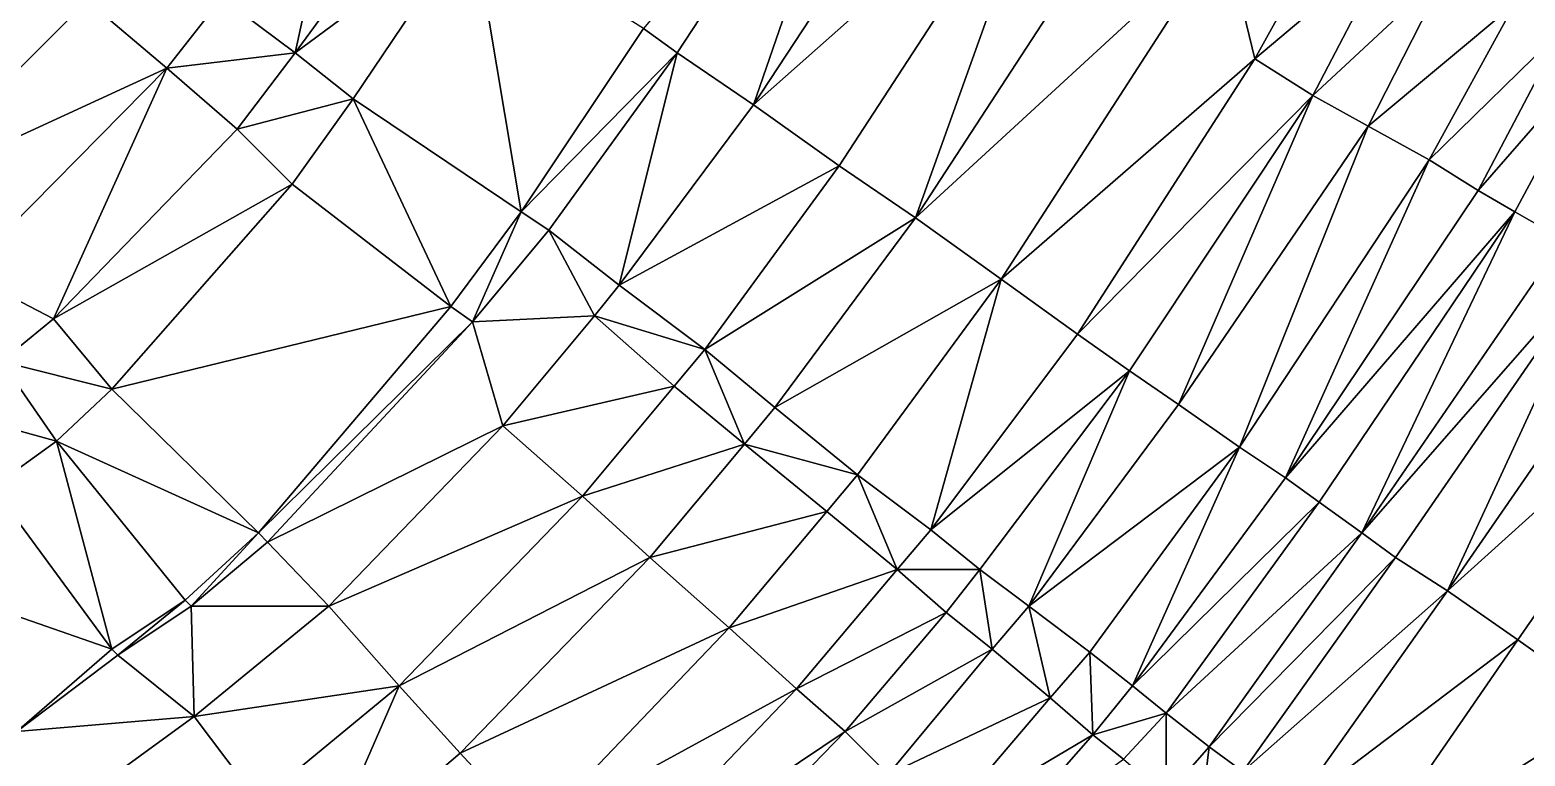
# Model space of a CAD drawing. Header units: millimetres. Extents: x 279405 to 280904, y 534349 to 535918.
# Drawn here: x 280528.1 to 280772.7, y 534783.5 to 534902.3 of the extents above; entities that cross this region are included whole.
import ezdxf

# ---------------------------------------------------------------- set-up
doc = ezdxf.new("R2010")
doc.units = ezdxf.units.MM
doc.layers.add('Карьер_конец_отработки', color=1, linetype='Continuous')

msp = doc.modelspace()

# ---------------------------------------------------------------- linework, layer by layer
at = {"layer": 'Карьер_конец_отработки', "color": 21, "true_color": 0xff914f}
for points in [[(280633.999989, 534898.500004, -50.000002), (280666.499989, 534948.000004, -50.000002), (280628.499989, 534902.500004, -61.899996), (280633.999989, 534898.500004, -50.000002)], [(280646.499989, 534890.000004, -50.000002), (280666.499989, 534948.000004, -50.000002), (280633.999989, 534898.500004, -50.000002), (280646.499989, 534890.000004, -50.000002)], [(280679.999989, 534941.000004, -50.000002), (280666.499989, 534948.000004, -50.000002), (280646.499989, 534890.000004, -50.000002), (280679.999989, 534941.000004, -50.000002)], [(280694.999989, 534933.000004, -20.000002), (280679.999989, 534941.000004, -50.000002), (280646.499989, 534890.000004, -50.000002), (280694.999989, 534933.000004, -20.000002)], [(280571.499989, 534898.500004, -80.000002), (280579.499989, 534935.000004, -80.000002), (280559.499989, 534907.500004, -80.000002), (280571.499989, 534898.500004, -80.000002)], [(280591.999989, 534926.500004, -80.000002), (280579.499989, 534935.000004, -80.000002), (280571.499989, 534898.500004, -80.000002), (280591.999989, 534926.500004, -80.000002)], [(280660.499989, 534880.000004, -20.000002), (280694.999989, 534933.000004, -20.000002), (280646.499989, 534890.000004, -50.000002), (280660.499989, 534880.000004, -20.000002)], [(280672.999989, 534871.500004, -20.000002), (280694.999989, 534933.000004, -20.000002), (280660.499989, 534880.000004, -20.000002), (280672.999989, 534871.500004, -20.000002)], [(280708.499989, 534926.000004, -20.000002), (280694.999989, 534933.000004, -20.000002), (280672.999989, 534871.500004, -20.000002), (280708.499989, 534926.000004, -20.000002)], [(280600.499989, 534920.000004, -61.899996), (280591.999989, 534926.500004, -80.000002), (280571.499989, 534898.500004, -80.000002), (280600.499989, 534920.000004, -61.899996)], [(280723.499989, 534918.000004, 9.999998), (280708.499989, 534926.000004, -20.000002), (280672.999989, 534871.500004, -20.000002), (280723.499989, 534918.000004, 9.999998)], [(280728.499989, 534897.500004, 9.999998), (280741.499989, 534921.000004, 9.999998), (280723.499989, 534918.000004, 9.999998), (280728.499989, 534897.500004, 9.999998)], [(280750.999989, 534916.500004, 27.999998), (280741.499989, 534921.000004, 9.999998), (280728.499989, 534897.500004, 9.999998), (280750.999989, 534916.500004, 27.999998)], [(280580.999989, 534891.000004, -58.949999), (280600.499989, 534920.000004, -61.899996), (280571.499989, 534898.500004, -80.000002), (280580.999989, 534891.000004, -58.949999)], [(280608.499989, 534872.500004, -58.949999), (280600.499989, 534920.000004, -61.899996), (280580.999989, 534891.000004, -58.949999), (280608.499989, 534872.500004, -58.949999)], [(280608.499989, 534872.500004, -58.949999), (280628.499989, 534902.500004, -61.899996), (280600.499989, 534920.000004, -61.899996), (280608.499989, 534872.500004, -58.949999)], [(280686.999989, 534861.500004, 9.999998), (280723.499989, 534918.000004, 9.999998), (280672.999989, 534871.500004, -20.000002), (280686.999989, 534861.500004, 9.999998)], [(280728.499989, 534897.500004, 9.999998), (280723.499989, 534918.000004, 9.999998), (280686.999989, 534861.500004, 9.999998), (280728.499989, 534897.500004, 9.999998)], [(280537.499989, 534907.000004, -110.000002), (280525.999989, 534917.000004, -110.000002), (280505.999989, 534875.500004, -110.000002), (280537.499989, 534907.000004, -110.000002)], [(280737.999989, 534891.500004, 27.999998), (280750.999989, 534916.500004, 27.999998), (280728.499989, 534897.500004, 9.999998), (280737.999989, 534891.500004, 27.999998)], [(280759.999989, 534912.000004, 27.999998), (280750.999989, 534916.500004, 27.999998), (280737.999989, 534891.500004, 27.999998), (280759.999989, 534912.000004, 27.999998)], [(280746.999989, 534886.500004, 27.999998), (280759.999989, 534912.000004, 27.999998), (280737.999989, 534891.500004, 27.999998), (280746.999989, 534886.500004, 27.999998)], [(280770.999989, 534906.500004, 39.999998), (280759.999989, 534912.000004, 27.999998), (280746.999989, 534886.500004, 27.999998), (280770.999989, 534906.500004, 39.999998)], [(280550.499989, 534896.000004, -80.000002), (280537.499989, 534907.000004, -110.000002), (280505.999989, 534875.500004, -110.000002), (280550.499989, 534896.000004, -80.000002)], [(280550.499989, 534896.000004, -80.000002), (280559.499989, 534907.500004, -80.000002), (280537.499989, 534907.000004, -110.000002), (280550.499989, 534896.000004, -80.000002)], [(280571.499989, 534898.500004, -80.000002), (280559.499989, 534907.500004, -80.000002), (280550.499989, 534896.000004, -80.000002), (280571.499989, 534898.500004, -80.000002)], [(280756.999989, 534881.000004, 39.999998), (280770.999989, 534906.500004, 39.999998), (280746.999989, 534886.500004, 27.999998), (280756.999989, 534881.000004, 39.999998)], [(280778.999989, 534902.500004, 39.999998), (280770.999989, 534906.500004, 39.999998), (280756.999989, 534881.000004, 39.999998), (280778.999989, 534902.500004, 39.999998)], [(280633.999989, 534898.500004, -50.000002), (280628.499989, 534902.500004, -61.899996), (280608.499989, 534872.500004, -58.949999), (280633.999989, 534898.500004, -50.000002)], [(280764.999989, 534876.000004, 39.999998), (280778.999989, 534902.500004, 39.999998), (280756.999989, 534881.000004, 39.999998), (280764.999989, 534876.000004, 39.999998)], [(280785.499989, 534899.500004, 51.999998), (280778.999989, 534902.500004, 39.999998), (280764.999989, 534876.000004, 39.999998), (280785.499989, 534899.500004, 51.999998)], [(280561.999989, 534886.000004, -80.000002), (280571.499989, 534898.500004, -80.000002), (280550.499989, 534896.000004, -80.000002), (280561.999989, 534886.000004, -80.000002)], [(280580.999989, 534891.000004, -58.949999), (280571.499989, 534898.500004, -80.000002), (280561.999989, 534886.000004, -80.000002), (280580.999989, 534891.000004, -58.949999)], [(280612.999989, 534869.500004, -50.000002), (280633.999989, 534898.500004, -50.000002), (280608.499989, 534872.500004, -58.949999), (280612.999989, 534869.500004, -50.000002)], [(280624.499989, 534860.500004, -50.000002), (280633.999989, 534898.500004, -50.000002), (280612.999989, 534869.500004, -50.000002), (280624.499989, 534860.500004, -50.000002)], [(280646.499989, 534890.000004, -50.000002), (280633.999989, 534898.500004, -50.000002), (280624.499989, 534860.500004, -50.000002), (280646.499989, 534890.000004, -50.000002)], [(280770.999989, 534872.500004, 51.999998), (280785.499989, 534899.500004, 51.999998), (280764.999989, 534876.000004, 39.999998), (280770.999989, 534872.500004, 51.999998)], [(280778.999989, 534868.000004, 51.999998), (280785.499989, 534899.500004, 51.999998), (280770.999989, 534872.500004, 51.999998), (280778.999989, 534868.000004, 51.999998)], [(280517.499989, 534862.500004, -80.000002), (280550.499989, 534896.000004, -80.000002), (280505.999989, 534875.500004, -110.000002), (280517.499989, 534862.500004, -80.000002)], [(280531.999989, 534855.000004, -80.000002), (280550.499989, 534896.000004, -80.000002), (280517.499989, 534862.500004, -80.000002), (280531.999989, 534855.000004, -80.000002)], [(280561.999989, 534886.000004, -80.000002), (280550.499989, 534896.000004, -80.000002), (280531.999989, 534855.000004, -80.000002), (280561.999989, 534886.000004, -80.000002)], [(280699.499989, 534852.500004, 9.999998), (280728.499989, 534897.500004, 9.999998), (280686.999989, 534861.500004, 9.999998), (280699.499989, 534852.500004, 9.999998)], [(280737.999989, 534891.500004, 27.999998), (280728.499989, 534897.500004, 9.999998), (280699.499989, 534852.500004, 9.999998), (280737.999989, 534891.500004, 27.999998)], [(280707.999989, 534846.500004, 27.999998), (280737.999989, 534891.500004, 27.999998), (280699.499989, 534852.500004, 9.999998), (280707.999989, 534846.500004, 27.999998)], [(280715.999989, 534841.000004, 27.999998), (280737.999989, 534891.500004, 27.999998), (280707.999989, 534846.500004, 27.999998), (280715.999989, 534841.000004, 27.999998)], [(280746.999989, 534886.500004, 27.999998), (280737.999989, 534891.500004, 27.999998), (280715.999989, 534841.000004, 27.999998), (280746.999989, 534886.500004, 27.999998)], [(280570.999989, 534877.000004, -57.599993), (280580.999989, 534891.000004, -58.949999), (280561.999989, 534886.000004, -80.000002), (280570.999989, 534877.000004, -57.599993)], [(280596.999989, 534857.000004, -57.599993), (280580.999989, 534891.000004, -58.949999), (280570.999989, 534877.000004, -57.599993), (280596.999989, 534857.000004, -57.599993)], [(280596.999989, 534857.000004, -57.599993), (280608.499989, 534872.500004, -58.949999), (280580.999989, 534891.000004, -58.949999), (280596.999989, 534857.000004, -57.599993)], [(280660.499989, 534880.000004, -20.000002), (280646.499989, 534890.000004, -50.000002), (280624.499989, 534860.500004, -50.000002), (280660.499989, 534880.000004, -20.000002)], [(280725.999989, 534834.000004, 39.999998), (280746.999989, 534886.500004, 27.999998), (280715.999989, 534841.000004, 27.999998), (280725.999989, 534834.000004, 39.999998)], [(280756.999989, 534881.000004, 39.999998), (280746.999989, 534886.500004, 27.999998), (280725.999989, 534834.000004, 39.999998), (280756.999989, 534881.000004, 39.999998)], [(280570.999989, 534877.000004, -57.599993), (280561.999989, 534886.000004, -80.000002), (280531.999989, 534855.000004, -80.000002), (280570.999989, 534877.000004, -57.599993)], [(280638.499989, 534850.000004, -20.000002), (280660.499989, 534880.000004, -20.000002), (280624.499989, 534860.500004, -50.000002), (280638.499989, 534850.000004, -20.000002)], [(280672.999989, 534871.500004, -20.000002), (280660.499989, 534880.000004, -20.000002), (280638.499989, 534850.000004, -20.000002), (280672.999989, 534871.500004, -20.000002)], [(280733.499989, 534829.000004, 39.999998), (280756.999989, 534881.000004, 39.999998), (280725.999989, 534834.000004, 39.999998), (280733.499989, 534829.000004, 39.999998)], [(280764.999989, 534876.000004, 39.999998), (280756.999989, 534881.000004, 39.999998), (280733.499989, 534829.000004, 39.999998), (280764.999989, 534876.000004, 39.999998)], [(280541.499989, 534843.500004, -53.959993), (280570.999989, 534877.000004, -57.599993), (280531.999989, 534855.000004, -80.000002), (280541.499989, 534843.500004, -53.959993)], [(280596.999989, 534857.000004, -57.599993), (280570.999989, 534877.000004, -57.599993), (280541.499989, 534843.500004, -53.959993), (280596.999989, 534857.000004, -57.599993)], [(280770.999989, 534872.500004, 51.999998), (280764.999989, 534876.000004, 39.999998), (280733.499989, 534829.000004, 39.999998), (280770.999989, 534872.500004, 51.999998)], [(280600.499989, 534854.500004, -50.000002), (280608.499989, 534872.500004, -58.949999), (280596.999989, 534857.000004, -57.599993), (280600.499989, 534854.500004, -50.000002)], [(280612.999989, 534869.500004, -50.000002), (280608.499989, 534872.500004, -58.949999), (280600.499989, 534854.500004, -50.000002), (280612.999989, 534869.500004, -50.000002)], [(280649.999989, 534840.500004, -20.000002), (280672.999989, 534871.500004, -20.000002), (280638.499989, 534850.000004, -20.000002), (280649.999989, 534840.500004, -20.000002)], [(280686.999989, 534861.500004, 9.999998), (280672.999989, 534871.500004, -20.000002), (280649.999989, 534840.500004, -20.000002), (280686.999989, 534861.500004, 9.999998)], [(280738.999989, 534825.000004, 51.999998), (280770.999989, 534872.500004, 51.999998), (280733.499989, 534829.000004, 39.999998), (280738.999989, 534825.000004, 51.999998)], [(280745.999989, 534820.000004, 51.999998), (280770.999989, 534872.500004, 51.999998), (280738.999989, 534825.000004, 51.999998), (280745.999989, 534820.000004, 51.999998)], [(280778.999989, 534868.000004, 51.999998), (280770.999989, 534872.500004, 51.999998), (280745.999989, 534820.000004, 51.999998), (280778.999989, 534868.000004, 51.999998)], [(280620.499989, 534855.500004, -50.000002), (280612.999989, 534869.500004, -50.000002), (280600.499989, 534854.500004, -50.000002), (280620.499989, 534855.500004, -50.000002)], [(280620.499989, 534855.500004, -50.000002), (280624.499989, 534860.500004, -50.000002), (280612.999989, 534869.500004, -50.000002), (280620.499989, 534855.500004, -50.000002)], [(280784.999989, 534864.500004, 63.999998), (280778.999989, 534868.000004, 51.999998), (280745.999989, 534820.000004, 51.999998), (280784.999989, 534864.500004, 63.999998)], [(280751.499989, 534816.000004, 63.999998), (280784.999989, 534864.500004, 63.999998), (280745.999989, 534820.000004, 51.999998), (280751.499989, 534816.000004, 63.999998)], [(280759.999989, 534810.500004, 63.999998), (280784.999989, 534864.500004, 63.999998), (280751.499989, 534816.000004, 63.999998), (280759.999989, 534810.500004, 63.999998)], [(280793.499989, 534859.000004, 63.999998), (280784.999989, 534864.500004, 63.999998), (280759.999989, 534810.500004, 63.999998), (280793.499989, 534859.000004, 63.999998)], [(280523.499989, 534848.000004, -80.000002), (280531.999989, 534855.000004, -80.000002), (280517.499989, 534862.500004, -80.000002), (280523.499989, 534848.000004, -80.000002)], [(280638.499989, 534850.000004, -20.000002), (280624.499989, 534860.500004, -50.000002), (280620.499989, 534855.500004, -50.000002), (280638.499989, 534850.000004, -20.000002)], [(280663.499989, 534829.500004, 9.999998), (280686.999989, 534861.500004, 9.999998), (280649.999989, 534840.500004, -20.000002), (280663.499989, 534829.500004, 9.999998)], [(280675.499989, 534820.500004, 9.999998), (280686.999989, 534861.500004, 9.999998), (280663.499989, 534829.500004, 9.999998), (280675.499989, 534820.500004, 9.999998)], [(280699.499989, 534852.500004, 9.999998), (280686.999989, 534861.500004, 9.999998), (280675.499989, 534820.500004, 9.999998), (280699.499989, 534852.500004, 9.999998)], [(280565.499989, 534820.000004, -53.959993), (280596.999989, 534857.000004, -57.599993), (280541.499989, 534843.500004, -53.959993), (280565.499989, 534820.000004, -53.959993)], [(280600.499989, 534854.500004, -50.000002), (280596.999989, 534857.000004, -57.599993), (280565.499989, 534820.000004, -53.959993), (280600.499989, 534854.500004, -50.000002)], [(280805.499989, 534851.500004, 77.999998), (280793.499989, 534859.000004, 63.999998), (280759.999989, 534810.500004, 63.999998), (280805.499989, 534851.500004, 77.999998)], [(280541.499989, 534843.500004, -53.959993), (280531.999989, 534855.000004, -80.000002), (280523.499989, 534848.000004, -80.000002), (280541.499989, 534843.500004, -53.959993)], [(280566.999989, 534818.500004, -50.000002), (280600.499989, 534854.500004, -50.000002), (280565.499989, 534820.000004, -53.959993), (280566.999989, 534818.500004, -50.000002)], [(280605.499989, 534837.500004, -50.000002), (280600.499989, 534854.500004, -50.000002), (280566.999989, 534818.500004, -50.000002), (280605.499989, 534837.500004, -50.000002)], [(280605.499989, 534837.500004, -50.000002), (280620.499989, 534855.500004, -50.000002), (280600.499989, 534854.500004, -50.000002), (280605.499989, 534837.500004, -50.000002)], [(280633.499989, 534844.000004, -20.000002), (280620.499989, 534855.500004, -50.000002), (280605.499989, 534837.500004, -50.000002), (280633.499989, 534844.000004, -20.000002)], [(280633.499989, 534844.000004, -20.000002), (280638.499989, 534850.000004, -20.000002), (280620.499989, 534855.500004, -50.000002), (280633.499989, 534844.000004, -20.000002)], [(280707.999989, 534846.500004, 27.999998), (280699.499989, 534852.500004, 9.999998), (280675.499989, 534820.500004, 9.999998), (280707.999989, 534846.500004, 27.999998)], [(280644.999989, 534834.500004, -20.000002), (280638.499989, 534850.000004, -20.000002), (280633.499989, 534844.000004, -20.000002), (280644.999989, 534834.500004, -20.000002)], [(280644.999989, 534834.500004, -20.000002), (280649.999989, 534840.500004, -20.000002), (280638.499989, 534850.000004, -20.000002), (280644.999989, 534834.500004, -20.000002)], [(280771.499989, 534802.500004, 77.999998), (280805.499989, 534851.500004, 77.999998), (280759.999989, 534810.500004, 63.999998), (280771.499989, 534802.500004, 77.999998)], [(280787.242177, 534791.312809, 77.999998), (280805.499989, 534851.500004, 77.999998), (280771.499989, 534802.500004, 77.999998), (280787.242177, 534791.312809, 77.999998)], [(280532.499989, 534835.000004, -53.009996), (280523.499989, 534848.000004, -80.000002), (280512.499989, 534840.500004, -80.000002), (280532.499989, 534835.000004, -53.009996)], [(280532.499989, 534835.000004, -53.009996), (280541.499989, 534843.500004, -53.959993), (280523.499989, 534848.000004, -80.000002), (280532.499989, 534835.000004, -53.009996)], [(280683.499989, 534814.000004, 27.999998), (280707.999989, 534846.500004, 27.999998), (280675.499989, 534820.500004, 9.999998), (280683.499989, 534814.000004, 27.999998)], [(280691.499989, 534808.000004, 27.999998), (280707.999989, 534846.500004, 27.999998), (280683.499989, 534814.000004, 27.999998), (280691.499989, 534808.000004, 27.999998)], [(280715.999989, 534841.000004, 27.999998), (280707.999989, 534846.500004, 27.999998), (280691.499989, 534808.000004, 27.999998), (280715.999989, 534841.000004, 27.999998)], [(280565.499989, 534820.000004, -53.959993), (280541.499989, 534843.500004, -53.959993), (280532.499989, 534835.000004, -53.009996), (280565.499989, 534820.000004, -53.959993)], [(280618.499989, 534826.000004, -20.000002), (280633.499989, 534844.000004, -20.000002), (280605.499989, 534837.500004, -50.000002), (280618.499989, 534826.000004, -20.000002)], [(280644.999989, 534834.500004, -20.000002), (280633.499989, 534844.000004, -20.000002), (280618.499989, 534826.000004, -20.000002), (280644.999989, 534834.500004, -20.000002)], [(280521.999989, 534827.500004, -51.880007), (280532.499989, 534835.000004, -53.009996), (280512.499989, 534840.500004, -80.000002), (280521.999989, 534827.500004, -51.880007)], [(280663.499989, 534829.500004, 9.999998), (280649.999989, 534840.500004, -20.000002), (280644.999989, 534834.500004, -20.000002), (280663.499989, 534829.500004, 9.999998)], [(280725.999989, 534834.000004, 39.999998), (280715.999989, 534841.000004, 27.999998), (280691.499989, 534808.000004, 27.999998), (280725.999989, 534834.000004, 39.999998)], [(280576.999989, 534808.000004, -50.000002), (280605.499989, 534837.500004, -50.000002), (280566.999989, 534818.500004, -50.000002), (280576.999989, 534808.000004, -50.000002)], [(280618.499989, 534826.000004, -20.000002), (280605.499989, 534837.500004, -50.000002), (280576.999989, 534808.000004, -50.000002), (280618.499989, 534826.000004, -20.000002)], [(280541.499989, 534801.000004, -51.880007), (280532.499989, 534835.000004, -53.009996), (280521.999989, 534827.500004, -51.880007), (280541.499989, 534801.000004, -51.880007)], [(280541.499989, 534801.000004, -51.880007), (280553.499989, 534809.000004, -53.009996), (280532.499989, 534835.000004, -53.009996), (280541.499989, 534801.000004, -51.880007)], [(280553.499989, 534809.000004, -53.009996), (280565.499989, 534820.000004, -53.959993), (280532.499989, 534835.000004, -53.009996), (280553.499989, 534809.000004, -53.009996)], [(280629.499989, 534816.000004, -20.000002), (280644.999989, 534834.500004, -20.000002), (280618.499989, 534826.000004, -20.000002), (280629.499989, 534816.000004, -20.000002)], [(280658.499989, 534823.500004, 9.999998), (280644.999989, 534834.500004, -20.000002), (280629.499989, 534816.000004, -20.000002), (280658.499989, 534823.500004, 9.999998)], [(280658.499989, 534823.500004, 9.999998), (280663.499989, 534829.500004, 9.999998), (280644.999989, 534834.500004, -20.000002), (280658.499989, 534823.500004, 9.999998)], [(280701.499989, 534800.500004, 39.999998), (280725.999989, 534834.000004, 39.999998), (280691.499989, 534808.000004, 27.999998), (280701.499989, 534800.500004, 39.999998)], [(280708.499989, 534795.000004, 39.999998), (280725.999989, 534834.000004, 39.999998), (280701.499989, 534800.500004, 39.999998), (280708.499989, 534795.000004, 39.999998)], [(280733.499989, 534829.000004, 39.999998), (280725.999989, 534834.000004, 39.999998), (280708.499989, 534795.000004, 39.999998), (280733.499989, 534829.000004, 39.999998)], [(280541.499989, 534801.000004, -51.880007), (280521.999989, 534827.500004, -51.880007), (280505.499989, 534813.500004, -50.000002), (280541.499989, 534801.000004, -51.880007)], [(280669.999989, 534814.000004, 9.999998), (280663.499989, 534829.500004, 9.999998), (280658.499989, 534823.500004, 9.999998), (280669.999989, 534814.000004, 9.999998)], [(280669.999989, 534814.000004, 9.999998), (280675.499989, 534820.500004, 9.999998), (280663.499989, 534829.500004, 9.999998), (280669.999989, 534814.000004, 9.999998)], [(280738.999989, 534825.000004, 51.999998), (280733.499989, 534829.000004, 39.999998), (280708.499989, 534795.000004, 39.999998), (280738.999989, 534825.000004, 51.999998)], [(280588.499989, 534795.000004, -20.000002), (280618.499989, 534826.000004, -20.000002), (280576.999989, 534808.000004, -50.000002), (280588.499989, 534795.000004, -20.000002)], [(280629.499989, 534816.000004, -20.000002), (280618.499989, 534826.000004, -20.000002), (280588.499989, 534795.000004, -20.000002), (280629.499989, 534816.000004, -20.000002)], [(280713.999989, 534790.500004, 51.999998), (280738.999989, 534825.000004, 51.999998), (280708.499989, 534795.000004, 39.999998), (280713.999989, 534790.500004, 51.999998)], [(280745.999989, 534820.000004, 51.999998), (280738.999989, 534825.000004, 51.999998), (280713.999989, 534790.500004, 51.999998), (280745.999989, 534820.000004, 51.999998)], [(280642.499989, 534804.500004, 9.999998), (280658.499989, 534823.500004, 9.999998), (280629.499989, 534816.000004, -20.000002), (280642.499989, 534804.500004, 9.999998)], [(280669.999989, 534814.000004, 9.999998), (280658.499989, 534823.500004, 9.999998), (280642.499989, 534804.500004, 9.999998), (280669.999989, 534814.000004, 9.999998)], [(280852.676625, 534824.021549, 106.02495), (280843.201894, 534809.782047, 105.919491), (280649.930165, 534515.382328, 100.230335), (280852.676625, 534824.021549, 106.02495)], [(280683.499989, 534814.000004, 27.999998), (280675.499989, 534820.500004, 9.999998), (280669.999989, 534814.000004, 9.999998), (280683.499989, 534814.000004, 27.999998)], [(280554.499989, 534808.000004, -50.000002), (280565.499989, 534820.000004, -53.959993), (280553.499989, 534809.000004, -53.009996), (280554.499989, 534808.000004, -50.000002)], [(280566.999989, 534818.500004, -50.000002), (280565.499989, 534820.000004, -53.959993), (280554.499989, 534808.000004, -50.000002), (280566.999989, 534818.500004, -50.000002)], [(280576.999989, 534808.000004, -50.000002), (280566.999989, 534818.500004, -50.000002), (280554.499989, 534808.000004, -50.000002), (280576.999989, 534808.000004, -50.000002)], [(280720.999989, 534785.000004, 51.999998), (280745.999989, 534820.000004, 51.999998), (280713.999989, 534790.500004, 51.999998), (280720.999989, 534785.000004, 51.999998)], [(280751.499989, 534816.000004, 63.999998), (280745.999989, 534820.000004, 51.999998), (280720.999989, 534785.000004, 51.999998), (280751.499989, 534816.000004, 63.999998)], [(280598.499989, 534784.000004, -20.000002), (280629.499989, 534816.000004, -20.000002), (280588.499989, 534795.000004, -20.000002), (280598.499989, 534784.000004, -20.000002)], [(280642.499989, 534804.500004, 9.999998), (280629.499989, 534816.000004, -20.000002), (280598.499989, 534784.000004, -20.000002), (280642.499989, 534804.500004, 9.999998)], [(280726.499989, 534781.000004, 63.999998), (280751.499989, 534816.000004, 63.999998), (280720.999989, 534785.000004, 51.999998), (280726.499989, 534781.000004, 63.999998)], [(280759.999989, 534810.500004, 63.999998), (280751.499989, 534816.000004, 63.999998), (280726.499989, 534781.000004, 63.999998), (280759.999989, 534810.500004, 63.999998)], [(280525.999989, 534787.500004, -50.000002), (280541.499989, 534801.000004, -51.880007), (280505.499989, 534813.500004, -50.000002), (280525.999989, 534787.500004, -50.000002)], [(280653.499989, 534794.500004, 9.999998), (280669.999989, 534814.000004, 9.999998), (280642.499989, 534804.500004, 9.999998), (280653.499989, 534794.500004, 9.999998)], [(280677.999989, 534807.000004, 27.999998), (280669.999989, 534814.000004, 9.999998), (280653.499989, 534794.500004, 9.999998), (280677.999989, 534807.000004, 27.999998)], [(280677.999989, 534807.000004, 27.999998), (280683.499989, 534814.000004, 27.999998), (280669.999989, 534814.000004, 9.999998), (280677.999989, 534807.000004, 27.999998)], [(280685.499989, 534801.000004, 27.999998), (280683.499989, 534814.000004, 27.999998), (280677.999989, 534807.000004, 27.999998), (280685.499989, 534801.000004, 27.999998)], [(280685.499989, 534801.000004, 27.999998), (280691.499989, 534808.000004, 27.999998), (280683.499989, 534814.000004, 27.999998), (280685.499989, 534801.000004, 27.999998)], [(280734.499989, 534774.500004, 63.999998), (280759.999989, 534810.500004, 63.999998), (280726.499989, 534781.000004, 63.999998), (280734.499989, 534774.500004, 63.999998)], [(280771.499989, 534802.500004, 77.999998), (280759.999989, 534810.500004, 63.999998), (280734.499989, 534774.500004, 63.999998), (280771.499989, 534802.500004, 77.999998)], [(280542.499989, 534800.000004, -50.000002), (280553.499989, 534809.000004, -53.009996), (280541.499989, 534801.000004, -51.880007), (280542.499989, 534800.000004, -50.000002)], [(280554.499989, 534808.000004, -50.000002), (280553.499989, 534809.000004, -53.009996), (280542.499989, 534800.000004, -50.000002), (280554.499989, 534808.000004, -50.000002)], [(280554.999989, 534790.000004, -50.000002), (280554.499989, 534808.000004, -50.000002), (280542.499989, 534800.000004, -50.000002), (280554.999989, 534790.000004, -50.000002)], [(280554.999989, 534790.000004, -50.000002), (280576.999989, 534808.000004, -50.000002), (280554.499989, 534808.000004, -50.000002), (280554.999989, 534790.000004, -50.000002)], [(280588.499989, 534795.000004, -20.000002), (280576.999989, 534808.000004, -50.000002), (280554.999989, 534790.000004, -50.000002), (280588.499989, 534795.000004, -20.000002)], [(280843.201894, 534809.782047, 105.919491), (280834.188344, 534796.457676, 102.614223), (280649.930165, 534515.382328, 100.230335), (280843.201894, 534809.782047, 105.919491)], [(280694.999989, 534793.000004, 39.999998), (280691.499989, 534808.000004, 27.999998), (280685.499989, 534801.000004, 27.999998), (280694.999989, 534793.000004, 39.999998)], [(280694.999989, 534793.000004, 39.999998), (280701.499989, 534800.500004, 39.999998), (280691.499989, 534808.000004, 27.999998), (280694.999989, 534793.000004, 39.999998)], [(280661.499989, 534787.500004, 27.999998), (280677.999989, 534807.000004, 27.999998), (280653.499989, 534794.500004, 9.999998), (280661.499989, 534787.500004, 27.999998)], [(280685.499989, 534801.000004, 27.999998), (280677.999989, 534807.000004, 27.999998), (280661.499989, 534787.500004, 27.999998), (280685.499989, 534801.000004, 27.999998)], [(280610.499989, 534771.000004, 9.999998), (280642.499989, 534804.500004, 9.999998), (280598.499989, 534784.000004, -20.000002), (280610.499989, 534771.000004, 9.999998)], [(280653.499989, 534794.500004, 9.999998), (280642.499989, 534804.500004, 9.999998), (280610.499989, 534771.000004, 9.999998), (280653.499989, 534794.500004, 9.999998)], [(280542.499989, 534800.000004, -50.000002), (280541.499989, 534801.000004, -51.880007), (280525.999989, 534787.500004, -50.000002), (280542.499989, 534800.000004, -50.000002)], [(280668.499989, 534780.500004, 27.999998), (280685.499989, 534801.000004, 27.999998), (280661.499989, 534787.500004, 27.999998), (280668.499989, 534780.500004, 27.999998)], [(280694.999989, 534793.000004, 39.999998), (280685.499989, 534801.000004, 27.999998), (280668.499989, 534780.500004, 27.999998), (280694.999989, 534793.000004, 39.999998)], [(280745.999989, 534765.500004, 77.999998), (280771.499989, 534802.500004, 77.999998), (280734.499989, 534774.500004, 63.999998), (280745.999989, 534765.500004, 77.999998)], [(280787.242177, 534791.312809, 77.999998), (280771.499989, 534802.500004, 77.999998), (280745.999989, 534765.500004, 77.999998), (280787.242177, 534791.312809, 77.999998)], [(280554.999989, 534790.000004, -50.000002), (280542.499989, 534800.000004, -50.000002), (280525.999989, 534787.500004, -50.000002), (280554.999989, 534790.000004, -50.000002)], [(280701.999989, 534787.000004, 39.999998), (280701.499989, 534800.500004, 39.999998), (280694.999989, 534793.000004, 39.999998), (280701.999989, 534787.000004, 39.999998)], [(280701.999989, 534787.000004, 39.999998), (280708.499989, 534795.000004, 39.999998), (280701.499989, 534800.500004, 39.999998), (280701.999989, 534787.000004, 39.999998)], [(280834.188344, 534796.457676, 102.614223), (280828.239125, 534787.663212, 103.016047), (280649.930165, 534515.382328, 100.230335), (280834.188344, 534796.457676, 102.614223)], [(280565.499989, 534776.000004, -20.000002), (280588.499989, 534795.000004, -20.000002), (280554.999989, 534790.000004, -50.000002), (280565.499989, 534776.000004, -20.000002)], [(280574.999989, 534764.000004, -20.000002), (280588.499989, 534795.000004, -20.000002), (280565.499989, 534776.000004, -20.000002), (280574.999989, 534764.000004, -20.000002)], [(280598.499989, 534784.000004, -20.000002), (280588.499989, 534795.000004, -20.000002), (280574.999989, 534764.000004, -20.000002), (280598.499989, 534784.000004, -20.000002)], [(280620.499989, 534760.000004, 9.999998), (280653.499989, 534794.500004, 9.999998), (280610.499989, 534771.000004, 9.999998), (280620.499989, 534760.000004, 9.999998)], [(280661.499989, 534787.500004, 27.999998), (280653.499989, 534794.500004, 9.999998), (280620.499989, 534760.000004, 9.999998), (280661.499989, 534787.500004, 27.999998)], [(280713.999989, 534790.500004, 51.999998), (280708.499989, 534795.000004, 39.999998), (280701.999989, 534787.000004, 39.999998), (280713.999989, 534790.500004, 51.999998)], [(280677.499989, 534772.500004, 39.999998), (280694.999989, 534793.000004, 39.999998), (280668.499989, 534780.500004, 27.999998), (280677.499989, 534772.500004, 39.999998)], [(280701.999989, 534787.000004, 39.999998), (280694.999989, 534793.000004, 39.999998), (280677.499989, 534772.500004, 39.999998), (280701.999989, 534787.000004, 39.999998)], [(280761.336171, 534753.56763, 77.999998), (280787.242177, 534791.312809, 77.999998), (280745.999989, 534765.500004, 77.999998), (280761.336171, 534753.56763, 77.999998)], [(280793.499989, 534787.000004, 88), (280787.242177, 534791.312809, 77.999998), (280761.336171, 534753.56763, 77.999998), (280793.499989, 534787.000004, 88)], [(280565.499989, 534776.000004, -20.000002), (280554.999989, 534790.000004, -50.000002), (280523.499989, 534767.000004, -50.000002), (280565.499989, 534776.000004, -20.000002)], [(280554.999989, 534790.000004, -50.000002), (280525.999989, 534787.500004, -50.000002), (280523.499989, 534767.000004, -50.000002), (280554.999989, 534790.000004, -50.000002)], [(280706.999989, 534783.000004, 51.999998), (280713.999989, 534790.500004, 51.999998), (280701.999989, 534787.000004, 39.999998), (280706.999989, 534783.000004, 51.999998)], [(280713.999989, 534777.000004, 51.999998), (280713.999989, 534790.500004, 51.999998), (280706.999989, 534783.000004, 51.999998), (280713.999989, 534777.000004, 51.999998)], [(280713.999989, 534777.000004, 51.999998), (280720.999989, 534785.000004, 51.999998), (280713.999989, 534790.500004, 51.999998), (280713.999989, 534777.000004, 51.999998)], [(280627.499989, 534752.500004, 27.999998), (280661.499989, 534787.500004, 27.999998), (280620.499989, 534760.000004, 9.999998), (280627.499989, 534752.500004, 27.999998)], [(280668.499989, 534780.500004, 27.999998), (280661.499989, 534787.500004, 27.999998), (280627.499989, 534752.500004, 27.999998), (280668.499989, 534780.500004, 27.999998)], [(280828.239125, 534787.663212, 103.016047), (280820.776357, 534776.631168, 105.247966), (280649.930165, 534515.382328, 100.230335), (280828.239125, 534787.663212, 103.016047)], [(280683.999989, 534766.500004, 39.999998), (280701.999989, 534787.000004, 39.999998), (280677.499989, 534772.500004, 39.999998), (280683.999989, 534766.500004, 39.999998)], [(280706.999989, 534783.000004, 51.999998), (280701.999989, 534787.000004, 39.999998), (280683.999989, 534766.500004, 39.999998), (280706.999989, 534783.000004, 51.999998)], [(280766.999989, 534748.500004, 88), (280793.499989, 534787.000004, 88), (280761.336171, 534753.56763, 77.999998), (280766.999989, 534748.500004, 88)], [(280794.555531, 534757.464695, 88.140381), (280793.499989, 534787.000004, 88), (280766.999989, 534748.500004, 88), (280794.555531, 534757.464695, 88.140381)], [(280610.499989, 534771.000004, 9.999998), (280598.499989, 534784.000004, -20.000002), (280574.999989, 534764.000004, -20.000002), (280610.499989, 534771.000004, 9.999998)], [(280719.499989, 534772.500004, 63.999998), (280720.999989, 534785.000004, 51.999998), (280713.999989, 534777.000004, 51.999998), (280719.499989, 534772.500004, 63.999998)], [(280726.499989, 534781.000004, 63.999998), (280720.999989, 534785.000004, 51.999998), (280719.499989, 534772.500004, 63.999998), (280726.499989, 534781.000004, 63.999998)]]:
    msp.add_3dface(points, dxfattribs=at)

doc.saveas('drawing.dxf')
